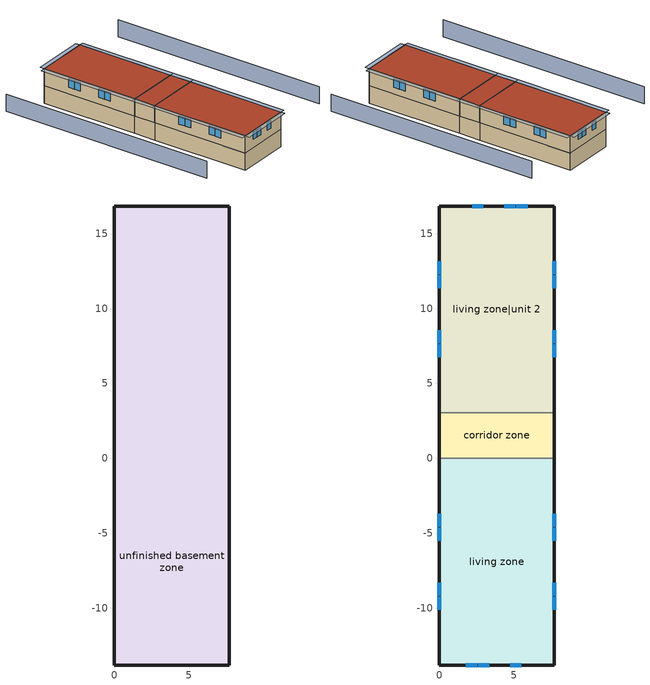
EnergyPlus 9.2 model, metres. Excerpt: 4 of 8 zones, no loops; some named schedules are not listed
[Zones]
unfinished basement zone
 floor foundation (FloorFndGrndUnfinB): 0,0 0,3.05 7.66,3.05 7.66,0 z-2.44
 floor foundation (FloorFndGrndUnfinB 1): 0,-13.8 0,0 7.66,0 7.66,-13.8 z-2.44
 floor foundation (FloorFndGrndUnfinB 2): 0,3.05 0,16.84 7.66,16.84 7.66,3.05 z-2.44
 wall foundation (WallFndGrndUnfinB): 0,3.05 0,0 / 7.66,0 7.66,3.05 z-2.44:0
 wall foundation (WallFndGrndUnfinB 1): 0,0 0,-13.8 7.66,-13.8 7.66,0 z-2.44:0
 wall foundation (WallFndGrndUnfinB 2): 7.66,3.05 7.66,16.84 0,16.84 0,3.05 z-2.44:0
 ceiling adiabatic (RoofUnfinUninsExt): 7.66,0 7.66,3.05 0,3.05 0,0 z0
corridor zone
 floor adiabatic (FloorUnfinUninsUnfin): 0,0 0,3.05 7.66,3.05 7.66,0 z0
 wall outside (WallExtUninsUnfin): 0,3.05 0,0 / 7.66,0 7.66,3.05 z0:2.44
 wall adiabatic (WallIntUnfinUninsUnfin): 7.66,3.05 0,3.05 / 0,0 7.66,0 z0:2.44
 roof outside (RoofUnfinUninsExt): 7.66,0 7.66,3.05 0,3.05 0,0 z2.44
living zone
 floor to unfinished basement zone (FloorUnfinBInsFin Reversed): 0,-13.8 0,0 7.66,0 7.66,-13.8 z0
 wall outside (WallExtInsFin): 0,0 0,-13.8 7.66,-13.8 7.66,0 z0:2.44
 wall adiabatic (WallIntFinUninsFin): 7.66,0 0,0 z0:2.44
 window (WindowConstruction): 0,-3.7 0,-4.57 / 0,-4.63 0,-5.5 / 0,-8.3 0,-9.17 / 0,-9.23 0,-10.1 / 7.66,-10.1 7.66,-9.23 / 7.66,-9.17 7.66,-8.3 / 7.66,-5.5 7.66,-4.63 / 7.66,-4.57 7.66,-3.7 z0.97:2.13; 1.78,-13.8 2.52,-13.8 / 2.59,-13.8 3.33,-13.8 / 4.73,-13.8 5.48,-13.8 z1.14:2.13
 roof outside (RoofFinInsExt): 7.66,-13.8 7.66,0 0,0 0,-13.8 z2.44
living zone|unit 2
 floor to unfinished basement zone (FloorUnfinBInsFin Reversed): 0,3.05 0,16.84 7.66,16.84 7.66,3.05 z0
 wall outside (WallExtInsFin): 7.66,3.05 7.66,16.84 0,16.84 0,3.05 z0:2.44
 wall adiabatic (WallIntFinUninsFin): 0,3.05 7.66,3.05 z0:2.44
 window (WindowConstruction): 7.66,6.75 7.66,7.62 / 7.66,7.68 7.66,8.55 / 7.66,11.34 7.66,12.21 / 7.66,12.28 7.66,13.15 / 0,13.15 0,12.28 / 0,12.21 0,11.34 / 0,8.55 0,7.68 / 0,7.62 0,6.75 z0.97:2.13; 5.89,16.84 5.14,16.84 / 5.08,16.84 4.33,16.84 / 2.93,16.84 2.18,16.84 z1.14:2.13
 roof outside (RoofFinInsExt): 7.66,3.05 7.66,16.84 0,16.84 0,3.05 z2.44
shading: -8.23,16.84 -8.23,-13.8 / 15.89,-13.8 15.89,16.84 z0:2.44; 8.27,3.05 8.27,16.84 7.66,16.84 7.66,3.05 z2.44; 7.66,17.45 0,17.45 0,16.84 7.66,16.84 z2.44; -0.61,16.84 -0.61,3.05 0,3.05 0,16.84 z2.44; 8.27,0 8.27,3.05 7.66,3.05 7.66,0 z2.44; -0.61,3.05 -0.61,0 0,0 0,3.05 z2.44; 0,-14.4 7.66,-14.4 7.66,-13.8 0,-13.8 z2.44; 8.27,-13.8 8.27,0 7.66,0 7.66,-13.8 z2.44; -0.61,0 -0.61,-13.8 0,-13.8 0,0 z2.44
[Building]
Building 1: North Axis {deg}=180; Terrain=Suburbs
[Site:Location]
New York J F Kennedy IntL Ar_NY_USA: Latitude {deg}=40.65; Longitude {deg}=-73.8; Time Zone {hr}=-5; Elevation {m}=5
[Site:GroundTemperature:Deep]
12.5544, 12.5544, 12.5544, 12.5544, 12.5544, 12.5544, 12.5544, 12.5544, 12.5544, 12.5544, 12.5544, 12.5544
[Site:WaterMainsTemperature]
Calculation Method=Correlation; Annual Average Outdoor Air Temperature {C}=12.5544; Maximum Difference In Monthly Average Outdoor Air Temperatures {deltaC}=25.2217
[Material] Roughness=Rough
Name | Thickness {m} | Conductivity {W/m-K} | Density {kg/m3} | Specific Heat {J/kg-K} | Thermal Absorptance | Solar Absorptance | Visible Absorptance
Asphalt Shingles&#44 Medium | 0.009525 | 0.162714 | 1121.4 | 1465.45 | 0.91 | 0.85 | 0.85
Concrete 4.0 in. | 0.1016 | 1.803125 | 2242.8 | 837.4 | 0.9 | 0.7 | 0.7
Concrete 8.0 in. | 0.2032 | 1.803125 | 2242.8 | 837.4 | 0.9 | 0.7 | 0.7
Drywall 0.5 in. | 0.0127 | 0.160291 | 801 | 837.4 | 0.9 | 0.5 | 0.1
Floor Covering | 0.0127 | 0.0433444 | 54.468 | 1339.84 | 0.9 | 0.9 | 0.7
FloorFinStudAndAirFloor | 0.1397 | 0.606274 | 67.691 | 1210.98 | 0.9 | 0.7 | 0.7
FloorIns | 0.23495 | 2.59817 | 67.691 | 1210.98 | 0.9 | 0.7 | 0.7
res furniture material unfinished basement space | 0.1524 | 0.115458 | 640.8 | 1214.23 | 0.9 | 0.6 | 0.1
RoofIns | 0.23495 | 0.0489064 | 78.34581 | 1123.46 | 0.9 | 0.7 | 0.7
RoofSheathing | 0.01905 | 0.115458 | 512.64 | 1214.23 | 0.9 | 0.7 | 0.7
RoofStudAndAirRoof | 0.23495 | 9.59352 | 37.0049 | 1207.88 | 0.9 | 0.7 | 0.7
Vinyl&#44 Light | 0.009525 | 0.089435 | 177.822 | 1046.75 | 0.9 | 0.3 | 0.3
WallCMU | 0.1524 | 0.5549 | 1001.12 | 852.065 | 0.9 | 0.7 | 0.7
WallFurring | 0.0254 | 0.134059 | 72.0382 | 1211.21 | 0.9 | 0.7 | 0.7
WallSheathing | 0.0127 | 0.115458 | 512.64 | 1214.23 | 0.9 | 0.7 | 0.7
WallStudAndCavity | 0.0889 | 0.393744 | 83.0341 | 1211.67 | 0.9 | 0.7 | 0.7
WallStudAndCavity 1 | 0.0889 | 0.396154 | 83.0341 | 1211.67 | 0.9 | 0.7 | 0.7
WallStudAndCavity 2 | 0.0889 | 0.403258 | 83.0341 | 1211.67 | 0.9 | 0.7 | 0.7
WallStudAndCavity 3 | 0.0889 | 0.397942 | 83.0341 | 1211.67 | 0.9 | 0.7 | 0.7
Wood Floor | 0.015875 | 0.115458 | 544.68 | 1214.23 | 0.9 | 0.7 | 0.7
[WindowMaterial:Shade]
CoolingShade: Solar Transmittance=0.999; Solar Reflectance=0.00099; Visible Transmittance=0.999; Visible Reflectance=0.00099; Infrared Hemispherical Emissivity=1e-05; Infrared Transmittance=0.999; Thickness {m}=0.0001; Conductivity {W/m-K}=10000; Shade to Glass Distance {m}=0.001; Top Opening Multiplier=0; Bottom Opening Multiplier=0; Left-Side Opening Multiplier=0; Right-Side Opening Multiplier=0; Airflow Permeability=0
[WindowMaterial:SimpleGlazingSystem]
WindowMaterial: U-Factor {W/m2-K}=4.76952; Solar Heat Gain Coefficient=0.441
[Construction]
FloorFndGrndUnfinB; FloorFndGrndUnfinB 1; FloorFndGrndUnfinB 2: Concrete 4.0 in.
FloorUnfinBInsFin Reversed: Floor Covering, Wood Floor, RoofSheathing, FloorIns
FloorUnfinUninsUnfin: FloorFinStudAndAirFloor, RoofSheathing
res furniture construction living space; res furniture construction living space|unit 2; res furniture construction unfinished basement space: res furniture material unfinished basement space
RoofFinInsExt: Asphalt Shingles&#44 Medium, RoofSheathing, RoofIns, Drywall 0.5 in.
RoofUnfinUninsExt: Asphalt Shingles&#44 Medium, RoofSheathing, RoofStudAndAirRoof
WallExtInsFin: Vinyl&#44 Light, WallSheathing, WallCMU, WallFurring, Drywall 0.5 in.
WallExtUninsUnfin: Vinyl&#44 Light, WallSheathing, WallStudAndCavity
WallFndGrndUnfinB; WallFndGrndUnfinB 1; WallFndGrndUnfinB 2: Concrete 8.0 in., Drywall 0.5 in.
WallIntFinUninsFin: Vinyl&#44 Light, WallStudAndCavity 1, Drywall 0.5 in.
WallIntFinUninsFin 1: WallStudAndCavity 3, Drywall 0.5 in.
WallIntUnfinUninsUnfin: Vinyl&#44 Light, WallStudAndCavity 2
WindowConstruction: WindowMaterial
[Zone]
Name | Volume {m3}
corridor zone; living zone; living zone|unit 2; unfinished basement zone
res ds res ac asys ret air zone; res ds res ac_unit 2 asys ret air zone; res ds res fur gas asys ret air zone; res ds res fur gas_unit 2 asys ret air zone | 0.25
[InternalMass]
Name | Construction | Zone or ZoneList | Surface Area {m2}
living space Partition | WallIntFinUninsFin 1 | living zone | 68.3484
res furniture mass living space | res furniture construction living space | living zone | 42.2895
living space|unit 2 Partition | WallIntFinUninsFin 1 | living zone|unit 2 | 68.3484
res furniture mass living space|unit 2 | res furniture construction living space|unit 2 | living zone|unit 2 | 42.2895
res furniture mass unfinished basement space | res furniture construction unfinished basement space | unfinished basement zone | 93.9228
[People] Number of People Schedule=occupants; Number of People Calculation Method=People; Number of People=2; Fraction Radiant=0.319734; Sensible Heat Fraction=0.573; Activity Level Schedule=Schedule Ruleset 1; Carbon Dioxide Generation Rate {m3/s-W}=0; Enable ASHRAE 55 Comfort Warnings=No; Mean Radiant Temperature Calculation Type=ZoneAveraged
Name | Zone or ZoneList
res occupants|living space | living zone
res occupants|unit 2|living space|unit 2 | living zone|unit 2
[Lights] Schedule=lighting_interior; Design Level Calculation Method=LightingLevel; Lighting Level {W}=602.389; Return Air Fraction=0; Fraction Radiant=0.6; Fraction Visible=0.2; Fraction Replaceable=1
Name | Zone or ZoneList
res lighting interior living space | living zone
res lighting interior|unit 2 living space|unit 2 | living zone|unit 2
[ElectricEquipment] Design Level Calculation Method=EquipmentLevel
Name | Zone or ZoneList | Schedule | Design Level {W} | Fraction Latent | Fraction Radiant | Fraction Lost
res ceil fan non benchmark equip | living zone | res ceil fan master | 22.5 | 0 | 0.558 | 0.07
res infil_1 bath fan; res infil_1 house fan; res infil_1 range fan | living zone | Always On Discrete | 0 | 0 | 0 | 1
res misc plug loads|living space | living zone | plug_loads | 352.95 | 0.021 | 0.558 | 0.049
res range electric | living zone | cooking_range | 8576.1 | 0.3 | 0.24 | 0.3
res refrig | living zone | res refrig schedule | 65.0889 | 0 | 0 | 0
res ceil fan|unit 2 non benchmark equip | living zone|unit 2 | res ceil fan|unit 2 master | 22.5 | 0 | 0.558 | 0.07
res infil_2 bath fan; res infil_2 house fan; res infil_2 range fan | living zone|unit 2 | Always On Discrete | 0 | 0 | 0 | 1
res misc plug loads|unit 2|living space|unit 2 | living zone|unit 2 | plug_loads | 352.95 | 0.021 | 0.558 | 0.049
res range electric|unit 2 | living zone|unit 2 | cooking_range | 8576.1 | 0.3 | 0.24 | 0.3
res refrig|unit 2 | living zone|unit 2 | res refrig schedule | 65.0889 | 0 | 0 | 0
[OtherEquipment] Design Level Calculation Method=EquipmentLevel
Name | Fuel Type | Zone or ZoneList | Schedule | Design Level {W} | Fraction Latent | Fraction Radiant | Fraction Lost
res bath | None | living zone | baths | 14144.8 | 0 | 0 | 0
res ds res ac asys SupDCnToLvEq; res ds res ac asys SupLatLkToLvEq; res ds res ac asys SupSLkToLvEq; res ds res fur gas asys SupDCnToLvEq; res ds res fur gas asys SupLatLkToLvEq; res ds res fur gas asys SupSLkToLvEq | None | living zone | Always On Discrete | 0
res hot water distribution | None | living zone | res hot water distribution schedule | 81.965 | 0 | 0 | 0
res range gas | NaturalGas | living zone | cooking_range | 89213.6 | 0.2 | 0.18 | 0.5
res shower | None | living zone | showers | 15405.4 | 0.487079 | 0 | 0
res sink | None | living zone | sinks | 9135.85 | 0.311852 | 0 | 0
res bath|unit 2 | None | living zone|unit 2 | baths | 14144.8 | 0 | 0 | 0
res ds res ac_unit 2 asys SupDCnToLvEq; res ds res ac_unit 2 asys SupLatLkToLvEq; res ds res ac_unit 2 asys SupSLkToLvEq; res ds res fur gas_unit 2 asys SupDCnToLvEq; res ds res fur gas_unit 2 asys SupLatLkToLvEq; res ds res fur gas_unit 2 asys SupSLkToLvEq | None | living zone|unit 2 | Always On Discrete | 0
res hot water distribution|unit 2 | None | living zone|unit 2 | res hot water distribution|unit 2 schedule | 81.965 | 0 | 0 | 0
res range gas|unit 2 | NaturalGas | living zone|unit 2 | cooking_range | 89213.6 | 0.2 | 0.18 | 0.5
res shower|unit 2 | None | living zone|unit 2 | showers | 15405.4 | 0.487079 | 0 | 0
res sink|unit 2 | None | living zone|unit 2 | sinks | 9135.85 | 0.311852 | 0 | 0
res ds res ac asys RetDCnToPlEq; res ds res ac asys RetLatLkEq; res ds res ac asys RetSLkEq | None | res ds res ac asys ret air zone | Always On Discrete | 0
res ds res ac_unit 2 asys RetDCnToPlEq; res ds res ac_unit 2 asys RetLatLkEq; res ds res ac_unit 2 asys RetSLkEq | None | res ds res ac_unit 2 asys ret air zone | Always On Discrete | 0
res ds res fur gas asys RetDCnToPlEq; res ds res fur gas asys RetLatLkEq; res ds res fur gas asys RetSLkEq | None | res ds res fur gas asys ret air zone | Always On Discrete | 0
res ds res fur gas_unit 2 asys RetDCnToPlEq; res ds res fur gas_unit 2 asys RetLatLkEq; res ds res fur gas_unit 2 asys RetSLkEq | None | res ds res fur gas_unit 2 asys ret air zone | Always On Discrete | 0
res ds res ac asys RetDCnToAhEquip; res ds res ac asys SupDCnToAhEq; res ds res ac asys SupLatLkToAhEq; res ds res ac asys SupSLkToAhEq; res ds res ac_unit 2 asys RetDCnToAhEquip; res ds res ac_unit 2 asys SupDCnToAhEq; res ds res ac_unit 2 asys SupLatLkToAhEq; res ds res ac_unit 2 asys SupSLkToAhEq; res ds res fur gas asys RetDCnToAhEquip; res ds res fur gas asys SupDCnToAhEq; res ds res fur gas asys SupLatLkToAhEq; res ds res fur gas asys SupSLkToAhEq; res ds res fur gas_unit 2 asys RetDCnToAhEquip; res ds res fur gas_unit 2 asys SupDCnToAhEq; res ds res fur gas_unit 2 asys SupLatLkToAhEq; res ds res fur gas_unit 2 asys SupSLkToAhEq | None | unfinished basement zone | Always On Discrete | 0
[ZoneInfiltration:DesignFlowRate] Schedule=Always On Discrete
Name | Zone or ZoneList | Design Flow Rate Calculation Method | Design Flow Rate {m3/s} | Air Changes per Hour {1/hr} | Constant Term Coefficient | Temperature Term Coefficient | Velocity Term Coefficient | Velocity Squared Term Coefficient
res infil_1 flow; res nv_1 flow | living zone | Flow/Zone | 0
res infil_2 flow; res nv_2 flow | living zone|unit 2 | Flow/Zone | 0
res infil|unfinished basement space | unfinished basement zone | AirChanges/Hour |  | 0.1 | 1 | 0 | 0 | 0
[ZoneMixing] Schedule=Always On Continuous; Design Flow Rate Calculation Method=Flow/Zone; Design Flow Rate {m3/s}=0
Name | Zone | Source Zone
res ds res ac asys AhToLivMix; res ds res fur gas asys AhToLivMix | living zone | unfinished basement zone
res ds res ac_unit 2 asys AhToLivMix; res ds res fur gas_unit 2 asys AhToLivMix | living zone|unit 2 | unfinished basement zone
res ds res ac asys LivToAhMix; res ds res fur gas asys LivToAhMix | unfinished basement zone | living zone
res ds res ac_unit 2 asys LivToAhMix; res ds res fur gas_unit 2 asys LivToAhMix | unfinished basement zone | living zone|unit 2
[SurfaceProperty:ExposedFoundationPerimeter] Exposed Perimeter Calculation Method=TotalExposedPerimeter
Name | Total Exposed Perimeter {m}
Surface 19 | 6.096
Surface 25; Surface 31 | 35.2539
[WindowShadingControl] Shading Type=InteriorShade; Shading Control Type=OnIfScheduleAllows; Schedule=Window shading schedule; Shading Control Is Scheduled=Yes; Glare Control Is Active=No; Shading Device Material=CoolingShade; Multiple Surface Control Type=Group
Name | Zone | Fenestration Surface Name 1 | Fenestration Surface Name 2 | Fenestration Surface Name 3 | Fenestration Surface Name 4 | Fenestration Surface Name 5 | Fenestration Surface Name 6 | Fenestration Surface Name 7 | Fenestration Surface Name 8 | Fenestration Surface Name 9 | Fenestration Surface Name 10 | Fenestration Surface Name 11 | Fenestration Surface Name 12 | Fenestration Surface Name 13 | Fenestration Surface Name 14 | Fenestration Surface Name 15 | Fenestration Surface Name 16 | Fenestration Surface Name 17 | Fenestration Surface Name 18 | Fenestration Surface Name 19 | Fenestration Surface Name 20 | Fenestration Surface Name 21
WindowShadingControl | living zone | Surface 2 - Window 1 | Surface 10 - Window 4 | Surface 10 - Window 3 | Surface 5 - Window 3 | Surface 4 - Window 2 | Surface 8 - Window 1 | Surface 8 - Window 4 | Surface 10 - Window 2 | Surface 5 - Window 2 | Surface 2 - Window 3 | Surface 4 - Window 3 | Surface 4 - Window 1 | Surface 9 - Window 3 | Surface 9 - Window 2 | Surface 2 - Window 4 | Surface 10 - Window 1 | Surface 5 - Window 1 | Surface 2 - Window 2 | Surface 8 - Window 3 | Surface 8 - Window 2 | Surface 4 - Window 4
WindowShadingControl 1 | living zone|unit 2 | Surface 9 - Window 1
[Foundation:Kiva] Wall Height Above Grade {m}=0.2032; Wall Depth Below Slab {m}=0.2032
Foundation Kiva 1; Foundation Kiva 2; Foundation Kiva 3
[Foundation:Kiva:Settings]
Soil Conductivity {W/m-K}=1.731; Soil Density {kg/m3}=1842.3; Soil Specific Heat {J/kg-K}=418.7; Ground Solar Absorptivity=0.9; Ground Thermal Absorptivity=0.9; Ground Surface Roughness {m}=0.03; Far-Field Width {m}=40; Deep-Ground Boundary Condition=ZeroFlux; Deep-Ground Depth {m}=40; Minimum Cell Dimension {m}=0.02; Maximum Cell Growth Coefficient=1.5; Simulation Timestep=Hourly
[Exterior:Lights]
res lighting exterior: Schedule=lighting_exterior; Design Level {W}=97.1317
[EnergyManagementSystem:Sensor] Output:Variable or Output:Meter Index Key=unfinished basement zone
Name | Output:Variable or Output:Meter
res_ds_res_ac_asys_ah_t_s; res_ds_res_ac_unit_2_asys_ah_t_s; res_ds_res_fur_gas_asys_ah_t_s; res_ds_res_fur_gas_unit_2_asys_ah_t_s | Zone Air Temperature
res_ds_res_ac_asys_ah_w_s; res_ds_res_ac_unit_2_asys_ah_w_s; res_ds_res_fur_gas_asys_ah_w_s; res_ds_res_fur_gas_unit_2_asys_ah_w_s | Zone Mean Air Humidity Ratio
[Schedule:File] File=/var/simdata/openstudio/generated_files/schedules.csv; Rows to Skip at Top=1; Number of Hours of Data=8760; Column Separator=Comma; Interpolate to Timestep=No; Minutes per Item=15
Name | Column Number
lighting_interior | 4
baths | 11
cooking_range | 2
lighting_exterior | 5
occupants | 1
plug_loads | 3
showers | 12
sinks | 13
[Schedule:Constant] Hourly Value=1
Always On Continuous; Always On Discrete; res ceil fan master; res ceil fan|unit 2 master
[Schedule:Day:Interval]
res refrig schedule allday1: No, 01:00, 0.610949, 02:00, 0.595675, 03:00, 0.580401, 04:00, 0.565128, 06:00, 0.549854, 07:00, 0.580401, 08:00, 0.610949, 10:00, 0.626223, 12:00, 0.610949, 15:00, 0.641496, 16:00, 0.626223, 17:00, 0.672044, 18:00, 0.733139, 19:00, 0.763686, 20:00, 0.733139, 21:00, 0.717865, 22:00, 0.702591, 23:00, 0.672044, 24:00, 0.626223
res refrig schedule allday2: No, 01:00, 0.609489, 02:00, 0.594252, 03:00, 0.579015, 04:00, 0.563777, 06:00, 0.54854, 07:00, 0.579015, 08:00, 0.609489, 10:00, 0.624726, 12:00, 0.609489, 15:00, 0.639964, 16:00, 0.624726, 17:00, 0.670438, 18:00, 0.731387, 19:00, 0.761861, 20:00, 0.731387, 21:00, 0.71615, 22:00, 0.700912, 23:00, 0.670438, 24:00, 0.624726
res refrig schedule allday3; res refrig schedule allday4; res refrig schedule allday5: No, 01:00, 0.791241, 02:00, 0.77146, 03:00, 0.751679, 04:00, 0.731898, 06:00, 0.712117, 07:00, 0.751679, 08:00, 0.791241, 10:00, 0.811022, 12:00, 0.791241, 15:00, 0.830803, 16:00, 0.811022, 17:00, 0.870365, 18:00, 0.949489, 19:00, 0.989051, 20:00, 0.949489, 21:00, 0.929708, 22:00, 0.909927, 23:00, 0.870365, 24:00, 0.811022
res refrig schedule allday6; res refrig schedule allday7; res refrig schedule allday8; res refrig schedule allday9: No, 01:00, 0.8, 02:00, 0.78, 03:00, 0.76, 04:00, 0.74, 06:00, 0.72, 07:00, 0.76, 08:00, 0.8, 10:00, 0.82, 12:00, 0.8, 15:00, 0.84, 16:00, 0.82, 17:00, 0.88, 18:00, 0.96, 19:00, 1, 20:00, 0.96, 21:00, 0.94, 22:00, 0.92, 23:00, 0.88, 24:00, 0.82
res refrig schedule summer design: No, 24:00, 1
res refrig schedule winter design; Schedule Day 13: No, 24:00, 0
Schedule Day 3: No, 24:00, 112.539
[Schedule:Week:Daily]
res hot water distribution schedule Week Rule - Jan1-Jan6: Schedule Day 7, res hot water distribution schedule allday1, res hot water distribution schedule allday1, res hot water distribution schedule allday1, res hot water distribution schedule allday1, res hot water distribution schedule allday1, res hot water distribution schedule allday1, Schedule Day 7, Schedule Day 7, Schedule Day 7, Schedule Day 7, Schedule Day 7
res hot water distribution schedule Week Rule - Jan7-Jan27: res hot water distribution schedule allday1, res hot water distribution schedule allday1, res hot water distribution schedule allday1, res hot water distribution schedule allday1, res hot water distribution schedule allday1, res hot water distribution schedule allday1, res hot water distribution schedule allday1, Schedule Day 7, Schedule Day 7, Schedule Day 7, Schedule Day 7, Schedule Day 7
res hot water distribution schedule Week Rule - Jan28-Feb3: res hot water distribution schedule allday1, res hot water distribution schedule allday1, res hot water distribution schedule allday1, res hot water distribution schedule allday1, res hot water distribution schedule allday2, res hot water distribution schedule allday2, res hot water distribution schedule allday2, Schedule Day 7, Schedule Day 7, Schedule Day 7, Schedule Day 7, Schedule Day 7
res hot water distribution schedule Week Rule - Feb4-Feb24: res hot water distribution schedule allday2, res hot water distribution schedule allday2, res hot water distribution schedule allday2, res hot water distribution schedule allday2, res hot water distribution schedule allday2, res hot water distribution schedule allday2, res hot water distribution schedule allday2, Schedule Day 7, Schedule Day 7, Schedule Day 7, Schedule Day 7, Schedule Day 7
res hot water distribution schedule Week Rule - Feb25-Mar3: res hot water distribution schedule allday2, res hot water distribution schedule allday2, res hot water distribution schedule allday2, res hot water distribution schedule allday2, res hot water distribution schedule allday3, res hot water distribution schedule allday3, res hot water distribution schedule allday3, Schedule Day 7, Schedule Day 7, Schedule Day 7, Schedule Day 7, Schedule Day 7
res hot water distribution schedule Week Rule - Mar4-Mar31: res hot water distribution schedule allday3, res hot water distribution schedule allday3, res hot water distribution schedule allday3, res hot water distribution schedule allday3, res hot water distribution schedule allday3, res hot water distribution schedule allday3, res hot water distribution schedule allday3, Schedule Day 7, Schedule Day 7, Schedule Day 7, Schedule Day 7, Schedule Day 7
res hot water distribution schedule Week Rule - Apr1-Apr28: res hot water distribution schedule allday4, res hot water distribution schedule allday4, res hot water distribution schedule allday4, res hot water distribution schedule allday4, res hot water distribution schedule allday4, res hot water distribution schedule allday4, res hot water distribution schedule allday4, Schedule Day 7, Schedule Day 7, Schedule Day 7, Schedule Day 7, Schedule Day 7
res hot water distribution schedule Week Rule - Apr29-May5: res hot water distribution schedule allday4, res hot water distribution schedule allday4, res hot water distribution schedule allday5, res hot water distribution schedule allday5, res hot water distribution schedule allday5, res hot water distribution schedule allday5, res hot water distribution schedule allday5, Schedule Day 7, Schedule Day 7, Schedule Day 7, Schedule Day 7, Schedule Day 7
res hot water distribution schedule Week Rule - May6-May26: res hot water distribution schedule allday5, res hot water distribution schedule allday5, res hot water distribution schedule allday5, res hot water distribution schedule allday5, res hot water distribution schedule allday5, res hot water distribution schedule allday5, res hot water distribution schedule allday5, Schedule Day 7, Schedule Day 7, Schedule Day 7, Schedule Day 7, Schedule Day 7
res hot water distribution schedule Week Rule - May27-Jun2: res hot water distribution schedule allday5, res hot water distribution schedule allday5, res hot water distribution schedule allday5, res hot water distribution schedule allday5, res hot water distribution schedule allday5, res hot water distribution schedule allday6, res hot water distribution schedule allday6, Schedule Day 7, Schedule Day 7, Schedule Day 7, Schedule Day 7, Schedule Day 7
res hot water distribution schedule Week Rule - Jun3-Jun30: res hot water distribution schedule allday6, res hot water distribution schedule allday6, res hot water distribution schedule allday6, res hot water distribution schedule allday6, res hot water distribution schedule allday6, res hot water distribution schedule allday6, res hot water distribution schedule allday6, Schedule Day 7, Schedule Day 7, Schedule Day 7, Schedule Day 7, Schedule Day 7
res hot water distribution schedule Week Rule - Jul1-Jul28: res hot water distribution schedule allday7, res hot water distribution schedule allday7, res hot water distribution schedule allday7, res hot water distribution schedule allday7, res hot water distribution schedule allday7, res hot water distribution schedule allday7, res hot water distribution schedule allday7, Schedule Day 7, Schedule Day 7, Schedule Day 7, Schedule Day 7, Schedule Day 7
res hot water distribution schedule Week Rule - Jul29-Aug4: res hot water distribution schedule allday7, res hot water distribution schedule allday7, res hot water distribution schedule allday7, res hot water distribution schedule allday8, res hot water distribution schedule allday8, res hot water distribution schedule allday8, res hot water distribution schedule allday8, Schedule Day 7, Schedule Day 7, Schedule Day 7, Schedule Day 7, Schedule Day 7
res hot water distribution schedule Week Rule - Aug5-Aug25: res hot water distribution schedule allday8, res hot water distribution schedule allday8, res hot water distribution schedule allday8, res hot water distribution schedule allday8, res hot water distribution schedule allday8, res hot water distribution schedule allday8, res hot water distribution schedule allday8, Schedule Day 7, Schedule Day 7, Schedule Day 7, Schedule Day 7, Schedule Day 7
res hot water distribution schedule Week Rule - Aug26-Sep1: res hot water distribution schedule allday8, res hot water distribution schedule allday8, res hot water distribution schedule allday8, res hot water distribution schedule allday8, res hot water distribution schedule allday8, res hot water distribution schedule allday8, res hot water distribution schedule allday9, Schedule Day 7, Schedule Day 7, Schedule Day 7, Schedule Day 7, Schedule Day 7
res hot water distribution schedule Week Rule - Sep2-Sep29: res hot water distribution schedule allday9, res hot water distribution schedule allday9, res hot water distribution schedule allday9, res hot water distribution schedule allday9, res hot water distribution schedule allday9, res hot water distribution schedule allday9, res hot water distribution schedule allday9, Schedule Day 7, Schedule Day 7, Schedule Day 7, Schedule Day 7, Schedule Day 7
res hot water distribution schedule Week Rule - Sep30-Oct6: res hot water distribution schedule allday9, res hot water distribution schedule allday10, res hot water distribution schedule allday10, res hot water distribution schedule allday10, res hot water distribution schedule allday10, res hot water distribution schedule allday10, res hot water distribution schedule allday10, Schedule Day 7, Schedule Day 7, Schedule Day 7, Schedule Day 7, Schedule Day 7
res hot water distribution schedule Week Rule - Oct7-Oct27: res hot water distribution schedule allday10, res hot water distribution schedule allday10, res hot water distribution schedule allday10, res hot water distribution schedule allday10, res hot water distribution schedule allday10, res hot water distribution schedule allday10, res hot water distribution schedule allday10, Schedule Day 7, Schedule Day 7, Schedule Day 7, Schedule Day 7, Schedule Day 7
res hot water distribution schedule Week Rule - Oct28-Nov3: res hot water distribution schedule allday10, res hot water distribution schedule allday10, res hot water distribution schedule allday10, res hot water distribution schedule allday10, res hot water distribution schedule allday11, res hot water distribution schedule allday11, res hot water distribution schedule allday11, Schedule Day 7, Schedule Day 7, Schedule Day 7, Schedule Day 7, Schedule Day 7
res hot water distribution schedule Week Rule - Nov4-Nov24: res hot water distribution schedule allday11, res hot water distribution schedule allday11, res hot water distribution schedule allday11, res hot water distribution schedule allday11, res hot water distribution schedule allday11, res hot water distribution schedule allday11, res hot water distribution schedule allday11, Schedule Day 7, Schedule Day 7, Schedule Day 7, Schedule Day 7, Schedule Day 7
res hot water distribution schedule Week Rule - Nov25-Dec1: res hot water distribution schedule allday11, res hot water distribution schedule allday11, res hot water distribution schedule allday11, res hot water distribution schedule allday11, res hot water distribution schedule allday11, res hot water distribution schedule allday11, res hot water distribution schedule allday12, Schedule Day 7, Schedule Day 7, Schedule Day 7, Schedule Day 7, Schedule Day 7
res hot water distribution schedule Week Rule - Dec2-Dec31: res hot water distribution schedule allday12, res hot water distribution schedule allday12, res hot water distribution schedule allday12, res hot water distribution schedule allday12, res hot water distribution schedule allday12, res hot water distribution schedule allday12, res hot water distribution schedule allday12, Schedule Day 7, Schedule Day 7, Schedule Day 7, Schedule Day 7, Schedule Day 7
res hot water distribution|unit 2 schedule Week Rule - Jan1-Jan6: Schedule Day 8, res hot water distribution|unit 2 schedule allday1, res hot water distribution|unit 2 schedule allday1, res hot water distribution|unit 2 schedule allday1, res hot water distribution|unit 2 schedule allday1, res hot water distribution|unit 2 schedule allday1, res hot water distribution|unit 2 schedule allday1, Schedule Day 8, Schedule Day 8, Schedule Day 8, Schedule Day 8, Schedule Day 8
res hot water distribution|unit 2 schedule Week Rule - Jan7-Jan27: res hot water distribution|unit 2 schedule allday1, res hot water distribution|unit 2 schedule allday1, res hot water distribution|unit 2 schedule allday1, res hot water distribution|unit 2 schedule allday1, res hot water distribution|unit 2 schedule allday1, res hot water distribution|unit 2 schedule allday1, res hot water distribution|unit 2 schedule allday1, Schedule Day 8, Schedule Day 8, Schedule Day 8, Schedule Day 8, Schedule Day 8
res hot water distribution|unit 2 schedule Week Rule - Jan28-Feb3: res hot water distribution|unit 2 schedule allday1, res hot water distribution|unit 2 schedule allday1, res hot water distribution|unit 2 schedule allday1, res hot water distribution|unit 2 schedule allday1, res hot water distribution|unit 2 schedule allday2, res hot water distribution|unit 2 schedule allday2, res hot water distribution|unit 2 schedule allday2, Schedule Day 8, Schedule Day 8, Schedule Day 8, Schedule Day 8, Schedule Day 8
res hot water distribution|unit 2 schedule Week Rule - Feb4-Feb24: res hot water distribution|unit 2 schedule allday2, res hot water distribution|unit 2 schedule allday2, res hot water distribution|unit 2 schedule allday2, res hot water distribution|unit 2 schedule allday2, res hot water distribution|unit 2 schedule allday2, res hot water distribution|unit 2 schedule allday2, res hot water distribution|unit 2 schedule allday2, Schedule Day 8, Schedule Day 8, Schedule Day 8, Schedule Day 8, Schedule Day 8
res hot water distribution|unit 2 schedule Week Rule - Feb25-Mar3: res hot water distribution|unit 2 schedule allday2, res hot water distribution|unit 2 schedule allday2, res hot water distribution|unit 2 schedule allday2, res hot water distribution|unit 2 schedule allday2, res hot water distribution|unit 2 schedule allday3, res hot water distribution|unit 2 schedule allday3, res hot water distribution|unit 2 schedule allday3, Schedule Day 8, Schedule Day 8, Schedule Day 8, Schedule Day 8, Schedule Day 8
res hot water distribution|unit 2 schedule Week Rule - Mar4-Mar31: res hot water distribution|unit 2 schedule allday3, res hot water distribution|unit 2 schedule allday3, res hot water distribution|unit 2 schedule allday3, res hot water distribution|unit 2 schedule allday3, res hot water distribution|unit 2 schedule allday3, res hot water distribution|unit 2 schedule allday3, res hot water distribution|unit 2 schedule allday3, Schedule Day 8, Schedule Day 8, Schedule Day 8, Schedule Day 8, Schedule Day 8
res hot water distribution|unit 2 schedule Week Rule - Apr1-Apr28: res hot water distribution|unit 2 schedule allday4, res hot water distribution|unit 2 schedule allday4, res hot water distribution|unit 2 schedule allday4, res hot water distribution|unit 2 schedule allday4, res hot water distribution|unit 2 schedule allday4, res hot water distribution|unit 2 schedule allday4, res hot water distribution|unit 2 schedule allday4, Schedule Day 8, Schedule Day 8, Schedule Day 8, Schedule Day 8, Schedule Day 8
res hot water distribution|unit 2 schedule Week Rule - Apr29-May5: res hot water distribution|unit 2 schedule allday4, res hot water distribution|unit 2 schedule allday4, res hot water distribution|unit 2 schedule allday5, res hot water distribution|unit 2 schedule allday5, res hot water distribution|unit 2 schedule allday5, res hot water distribution|unit 2 schedule allday5, res hot water distribution|unit 2 schedule allday5, Schedule Day 8, Schedule Day 8, Schedule Day 8, Schedule Day 8, Schedule Day 8
res hot water distribution|unit 2 schedule Week Rule - May6-May26: res hot water distribution|unit 2 schedule allday5, res hot water distribution|unit 2 schedule allday5, res hot water distribution|unit 2 schedule allday5, res hot water distribution|unit 2 schedule allday5, res hot water distribution|unit 2 schedule allday5, res hot water distribution|unit 2 schedule allday5, res hot water distribution|unit 2 schedule allday5, Schedule Day 8, Schedule Day 8, Schedule Day 8, Schedule Day 8, Schedule Day 8
res hot water distribution|unit 2 schedule Week Rule - May27-Jun2: res hot water distribution|unit 2 schedule allday5, res hot water distribution|unit 2 schedule allday5, res hot water distribution|unit 2 schedule allday5, res hot water distribution|unit 2 schedule allday5, res hot water distribution|unit 2 schedule allday5, res hot water distribution|unit 2 schedule allday6, res hot water distribution|unit 2 schedule allday6, Schedule Day 8, Schedule Day 8, Schedule Day 8, Schedule Day 8, Schedule Day 8
res hot water distribution|unit 2 schedule Week Rule - Jun3-Jun30: res hot water distribution|unit 2 schedule allday6, res hot water distribution|unit 2 schedule allday6, res hot water distribution|unit 2 schedule allday6, res hot water distribution|unit 2 schedule allday6, res hot water distribution|unit 2 schedule allday6, res hot water distribution|unit 2 schedule allday6, res hot water distribution|unit 2 schedule allday6, Schedule Day 8, Schedule Day 8, Schedule Day 8, Schedule Day 8, Schedule Day 8
res hot water distribution|unit 2 schedule Week Rule - Jul1-Jul28: res hot water distribution|unit 2 schedule allday7, res hot water distribution|unit 2 schedule allday7, res hot water distribution|unit 2 schedule allday7, res hot water distribution|unit 2 schedule allday7, res hot water distribution|unit 2 schedule allday7, res hot water distribution|unit 2 schedule allday7, res hot water distribution|unit 2 schedule allday7, Schedule Day 8, Schedule Day 8, Schedule Day 8, Schedule Day 8, Schedule Day 8
res hot water distribution|unit 2 schedule Week Rule - Jul29-Aug4: res hot water distribution|unit 2 schedule allday7, res hot water distribution|unit 2 schedule allday7, res hot water distribution|unit 2 schedule allday7, res hot water distribution|unit 2 schedule allday8, res hot water distribution|unit 2 schedule allday8, res hot water distribution|unit 2 schedule allday8, res hot water distribution|unit 2 schedule allday8, Schedule Day 8, Schedule Day 8, Schedule Day 8, Schedule Day 8, Schedule Day 8
res hot water distribution|unit 2 schedule Week Rule - Aug5-Aug25: res hot water distribution|unit 2 schedule allday8, res hot water distribution|unit 2 schedule allday8, res hot water distribution|unit 2 schedule allday8, res hot water distribution|unit 2 schedule allday8, res hot water distribution|unit 2 schedule allday8, res hot water distribution|unit 2 schedule allday8, res hot water distribution|unit 2 schedule allday8, Schedule Day 8, Schedule Day 8, Schedule Day 8, Schedule Day 8, Schedule Day 8
res hot water distribution|unit 2 schedule Week Rule - Aug26-Sep1: res hot water distribution|unit 2 schedule allday8, res hot water distribution|unit 2 schedule allday8, res hot water distribution|unit 2 schedule allday8, res hot water distribution|unit 2 schedule allday8, res hot water distribution|unit 2 schedule allday8, res hot water distribution|unit 2 schedule allday8, res hot water distribution|unit 2 schedule allday9, Schedule Day 8, Schedule Day 8, Schedule Day 8, Schedule Day 8, Schedule Day 8
res hot water distribution|unit 2 schedule Week Rule - Sep2-Sep29: res hot water distribution|unit 2 schedule allday9, res hot water distribution|unit 2 schedule allday9, res hot water distribution|unit 2 schedule allday9, res hot water distribution|unit 2 schedule allday9, res hot water distribution|unit 2 schedule allday9, res hot water distribution|unit 2 schedule allday9, res hot water distribution|unit 2 schedule allday9, Schedule Day 8, Schedule Day 8, Schedule Day 8, Schedule Day 8, Schedule Day 8
res hot water distribution|unit 2 schedule Week Rule - Sep30-Oct6: res hot water distribution|unit 2 schedule allday9, res hot water distribution|unit 2 schedule allday10, res hot water distribution|unit 2 schedule allday10, res hot water distribution|unit 2 schedule allday10, res hot water distribution|unit 2 schedule allday10, res hot water distribution|unit 2 schedule allday10, res hot water distribution|unit 2 schedule allday10, Schedule Day 8, Schedule Day 8, Schedule Day 8, Schedule Day 8, Schedule Day 8
res hot water distribution|unit 2 schedule Week Rule - Oct7-Oct27: res hot water distribution|unit 2 schedule allday10, res hot water distribution|unit 2 schedule allday10, res hot water distribution|unit 2 schedule allday10, res hot water distribution|unit 2 schedule allday10, res hot water distribution|unit 2 schedule allday10, res hot water distribution|unit 2 schedule allday10, res hot water distribution|unit 2 schedule allday10, Schedule Day 8, Schedule Day 8, Schedule Day 8, Schedule Day 8, Schedule Day 8
res hot water distribution|unit 2 schedule Week Rule - Oct28-Nov3: res hot water distribution|unit 2 schedule allday10, res hot water distribution|unit 2 schedule allday10, res hot water distribution|unit 2 schedule allday10, res hot water distribution|unit 2 schedule allday10, res hot water distribution|unit 2 schedule allday11, res hot water distribution|unit 2 schedule allday11, res hot water distribution|unit 2 schedule allday11, Schedule Day 8, Schedule Day 8, Schedule Day 8, Schedule Day 8, Schedule Day 8
res hot water distribution|unit 2 schedule Week Rule - Nov4-Nov24: res hot water distribution|unit 2 schedule allday11, res hot water distribution|unit 2 schedule allday11, res hot water distribution|unit 2 schedule allday11, res hot water distribution|unit 2 schedule allday11, res hot water distribution|unit 2 schedule allday11, res hot water distribution|unit 2 schedule allday11, res hot water distribution|unit 2 schedule allday11, Schedule Day 8, Schedule Day 8, Schedule Day 8, Schedule Day 8, Schedule Day 8
res hot water distribution|unit 2 schedule Week Rule - Nov25-Dec1: res hot water distribution|unit 2 schedule allday11, res hot water distribution|unit 2 schedule allday11, res hot water distribution|unit 2 schedule allday11, res hot water distribution|unit 2 schedule allday11, res hot water distribution|unit 2 schedule allday11, res hot water distribution|unit 2 schedule allday11, res hot water distribution|unit 2 schedule allday12, Schedule Day 8, Schedule Day 8, Schedule Day 8, Schedule Day 8, Schedule Day 8
res hot water distribution|unit 2 schedule Week Rule - Dec2-Dec31: res hot water distribution|unit 2 schedule allday12, res hot water distribution|unit 2 schedule allday12, res hot water distribution|unit 2 schedule allday12, res hot water distribution|unit 2 schedule allday12, res hot water distribution|unit 2 schedule allday12, res hot water distribution|unit 2 schedule allday12, res hot water distribution|unit 2 schedule allday12, Schedule Day 8, Schedule Day 8, Schedule Day 8, Schedule Day 8, Schedule Day 8
res refrig schedule Week Rule - Jan1-Jan6: Schedule Day 13, res refrig schedule allday1, res refrig schedule allday1, res refrig schedule allday1, res refrig schedule allday1, res refrig schedule allday1, res refrig schedule allday1, Schedule Day 13, res refrig schedule summer design, res refrig schedule winter design, Schedule Day 13, Schedule Day 13
res refrig schedule Week Rule - Jan7-Jan27: res refrig schedule allday1, res refrig schedule allday1, res refrig schedule allday1, res refrig schedule allday1, res refrig schedule allday1, res refrig schedule allday1, res refrig schedule allday1, Schedule Day 13, res refrig schedule summer design, res refrig schedule winter design, Schedule Day 13, Schedule Day 13
res refrig schedule Week Rule - Jan28-Feb3: res refrig schedule allday1, res refrig schedule allday1, res refrig schedule allday1, res refrig schedule allday1, res refrig schedule allday2, res refrig schedule allday2, res refrig schedule allday2, Schedule Day 13, res refrig schedule summer design, res refrig schedule winter design, Schedule Day 13, Schedule Day 13
res refrig schedule Week Rule - Feb4-Feb24: res refrig schedule allday2, res refrig schedule allday2, res refrig schedule allday2, res refrig schedule allday2, res refrig schedule allday2, res refrig schedule allday2, res refrig schedule allday2, Schedule Day 13, res refrig schedule summer design, res refrig schedule winter design, Schedule Day 13, Schedule Day 13
res refrig schedule Week Rule - Feb25-Mar3: res refrig schedule allday2, res refrig schedule allday2, res refrig schedule allday2, res refrig schedule allday2, res refrig schedule allday3, res refrig schedule allday3, res refrig schedule allday3, Schedule Day 13, res refrig schedule summer design, res refrig schedule winter design, Schedule Day 13, Schedule Day 13
res refrig schedule Week Rule - Mar4-Mar31: res refrig schedule allday3, res refrig schedule allday3, res refrig schedule allday3, res refrig schedule allday3, res refrig schedule allday3, res refrig schedule allday3, res refrig schedule allday3, Schedule Day 13, res refrig schedule summer design, res refrig schedule winter design, Schedule Day 13, Schedule Day 13
res refrig schedule Week Rule - Apr1-Apr28: res refrig schedule allday4, res refrig schedule allday4, res refrig schedule allday4, res refrig schedule allday4, res refrig schedule allday4, res refrig schedule allday4, res refrig schedule allday4, Schedule Day 13, res refrig schedule summer design, res refrig schedule winter design, Schedule Day 13, Schedule Day 13
res refrig schedule Week Rule - Apr29-May5: res refrig schedule allday4, res refrig schedule allday4, res refrig schedule allday5, res refrig schedule allday5, res refrig schedule allday5, res refrig schedule allday5, res refrig schedule allday5, Schedule Day 13, res refrig schedule summer design, res refrig schedule winter design, Schedule Day 13, Schedule Day 13
res refrig schedule Week Rule - May6-May26: res refrig schedule allday5, res refrig schedule allday5, res refrig schedule allday5, res refrig schedule allday5, res refrig schedule allday5, res refrig schedule allday5, res refrig schedule allday5, Schedule Day 13, res refrig schedule summer design, res refrig schedule winter design, Schedule Day 13, Schedule Day 13
res refrig schedule Week Rule - May27-Jun2: res refrig schedule allday5, res refrig schedule allday5, res refrig schedule allday5, res refrig schedule allday5, res refrig schedule allday5, res refrig schedule allday6, res refrig schedule allday6, Schedule Day 13, res refrig schedule summer design, res refrig schedule winter design, Schedule Day 13, Schedule Day 13
res refrig schedule Week Rule - Jun3-Jun30: res refrig schedule allday6, res refrig schedule allday6, res refrig schedule allday6, res refrig schedule allday6, res refrig schedule allday6, res refrig schedule allday6, res refrig schedule allday6, Schedule Day 13, res refrig schedule summer design, res refrig schedule winter design, Schedule Day 13, Schedule Day 13
res refrig schedule Week Rule - Jul1-Jul28: res refrig schedule allday7, res refrig schedule allday7, res refrig schedule allday7, res refrig schedule allday7, res refrig schedule allday7, res refrig schedule allday7, res refrig schedule allday7, Schedule Day 13, res refrig schedule summer design, res refrig schedule winter design, Schedule Day 13, Schedule Day 13
res refrig schedule Week Rule - Jul29-Aug4: res refrig schedule allday7, res refrig schedule allday7, res refrig schedule allday7, res refrig schedule allday8, res refrig schedule allday8, res refrig schedule allday8, res refrig schedule allday8, Schedule Day 13, res refrig schedule summer design, res refrig schedule winter design, Schedule Day 13, Schedule Day 13
res refrig schedule Week Rule - Aug5-Aug25: res refrig schedule allday8, res refrig schedule allday8, res refrig schedule allday8, res refrig schedule allday8, res refrig schedule allday8, res refrig schedule allday8, res refrig schedule allday8, Schedule Day 13, res refrig schedule summer design, res refrig schedule winter design, Schedule Day 13, Schedule Day 13
res refrig schedule Week Rule - Aug26-Sep1: res refrig schedule allday8, res refrig schedule allday8, res refrig schedule allday8, res refrig schedule allday8, res refrig schedule allday8, res refrig schedule allday8, res refrig schedule allday9, Schedule Day 13, res refrig schedule summer design, res refrig schedule winter design, Schedule Day 13, Schedule Day 13
res refrig schedule Week Rule - Sep2-Sep29: res refrig schedule allday9, res refrig schedule allday9, res refrig schedule allday9, res refrig schedule allday9, res refrig schedule allday9, res refrig schedule allday9, res refrig schedule allday9, Schedule Day 13, res refrig schedule summer design, res refrig schedule winter design, Schedule Day 13, Schedule Day 13
res refrig schedule Week Rule - Sep30-Oct6: res refrig schedule allday9, res refrig schedule allday10, res refrig schedule allday10, res refrig schedule allday10, res refrig schedule allday10, res refrig schedule allday10, res refrig schedule allday10, Schedule Day 13, res refrig schedule summer design, res refrig schedule winter design, Schedule Day 13, Schedule Day 13
res refrig schedule Week Rule - Oct7-Oct27: res refrig schedule allday10, res refrig schedule allday10, res refrig schedule allday10, res refrig schedule allday10, res refrig schedule allday10, res refrig schedule allday10, res refrig schedule allday10, Schedule Day 13, res refrig schedule summer design, res refrig schedule winter design, Schedule Day 13, Schedule Day 13
res refrig schedule Week Rule - Oct28-Nov3: res refrig schedule allday10, res refrig schedule allday10, res refrig schedule allday10, res refrig schedule allday10, res refrig schedule allday11, res refrig schedule allday11, res refrig schedule allday11, Schedule Day 13, res refrig schedule summer design, res refrig schedule winter design, Schedule Day 13, Schedule Day 13
res refrig schedule Week Rule - Nov4-Nov24: res refrig schedule allday11, res refrig schedule allday11, res refrig schedule allday11, res refrig schedule allday11, res refrig schedule allday11, res refrig schedule allday11, res refrig schedule allday11, Schedule Day 13, res refrig schedule summer design, res refrig schedule winter design, Schedule Day 13, Schedule Day 13
res refrig schedule Week Rule - Nov25-Dec1: res refrig schedule allday11, res refrig schedule allday11, res refrig schedule allday11, res refrig schedule allday11, res refrig schedule allday11, res refrig schedule allday11, res refrig schedule allday12, Schedule Day 13, res refrig schedule summer design, res refrig schedule winter design, Schedule Day 13, Schedule Day 13
res refrig schedule Week Rule - Dec2-Dec31: res refrig schedule allday12, res refrig schedule allday12, res refrig schedule allday12, res refrig schedule allday12, res refrig schedule allday12, res refrig schedule allday12, res refrig schedule allday12, Schedule Day 13, res refrig schedule summer design, res refrig schedule winter design, Schedule Day 13, Schedule Day 13
Schedule Ruleset 1 Week Rule - Jan1-Dec31: Schedule Day 3, Schedule Day 3, Schedule Day 3, Schedule Day 3, Schedule Day 3, Schedule Day 3, Schedule Day 3, Schedule Day 3, Schedule Day 3, Schedule Day 3, Schedule Day 3, Schedule Day 3
Window shading schedule Week Rule - Jan1-Jan6: Schedule Day 6, Window shading schedule allday1, Window shading schedule allday1, Window shading schedule allday1, Window shading schedule allday1, Window shading schedule allday1, Window shading schedule allday1, Schedule Day 6, Schedule Day 6, Schedule Day 6, Schedule Day 6, Schedule Day 6
Window shading schedule Week Rule - Jan7-Jan27: Window shading schedule allday1, Window shading schedule allday1, Window shading schedule allday1, Window shading schedule allday1, Window shading schedule allday1, Window shading schedule allday1, Window shading schedule allday1, Schedule Day 6, Schedule Day 6, Schedule Day 6, Schedule Day 6, Schedule Day 6
Window shading schedule Week Rule - Jan28-Feb3: Window shading schedule allday1, Window shading schedule allday1, Window shading schedule allday1, Window shading schedule allday1, Window shading schedule allday2, Window shading schedule allday2, Window shading schedule allday2, Schedule Day 6, Schedule Day 6, Schedule Day 6, Schedule Day 6, Schedule Day 6
Window shading schedule Week Rule - Feb4-Feb24: Window shading schedule allday2, Window shading schedule allday2, Window shading schedule allday2, Window shading schedule allday2, Window shading schedule allday2, Window shading schedule allday2, Window shading schedule allday2, Schedule Day 6, Schedule Day 6, Schedule Day 6, Schedule Day 6, Schedule Day 6
Window shading schedule Week Rule - Feb25-Mar3: Window shading schedule allday2, Window shading schedule allday2, Window shading schedule allday2, Window shading schedule allday2, Window shading schedule allday3, Window shading schedule allday3, Window shading schedule allday3, Schedule Day 6, Schedule Day 6, Schedule Day 6, Schedule Day 6, Schedule Day 6
Window shading schedule Week Rule - Mar4-Mar31: Window shading schedule allday3, Window shading schedule allday3, Window shading schedule allday3, Window shading schedule allday3, Window shading schedule allday3, Window shading schedule allday3, Window shading schedule allday3, Schedule Day 6, Schedule Day 6, Schedule Day 6, Schedule Day 6, Schedule Day 6
Window shading schedule Week Rule - Apr1-Apr28: Window shading schedule allday4, Window shading schedule allday4, Window shading schedule allday4, Window shading schedule allday4, Window shading schedule allday4, Window shading schedule allday4, Window shading schedule allday4, Schedule Day 6, Schedule Day 6, Schedule Day 6, Schedule Day 6, Schedule Day 6
Window shading schedule Week Rule - Apr29-May5: Window shading schedule allday4, Window shading schedule allday4, Window shading schedule allday5, Window shading schedule allday5, Window shading schedule allday5, Window shading schedule allday5, Window shading schedule allday5, Schedule Day 6, Schedule Day 6, Schedule Day 6, Schedule Day 6, Schedule Day 6
Window shading schedule Week Rule - May6-May26: Window shading schedule allday5, Window shading schedule allday5, Window shading schedule allday5, Window shading schedule allday5, Window shading schedule allday5, Window shading schedule allday5, Window shading schedule allday5, Schedule Day 6, Schedule Day 6, Schedule Day 6, Schedule Day 6, Schedule Day 6
Window shading schedule Week Rule - May27-Jun2: Window shading schedule allday5, Window shading schedule allday5, Window shading schedule allday5, Window shading schedule allday5, Window shading schedule allday5, Window shading schedule allday6, Window shading schedule allday6, Schedule Day 6, Schedule Day 6, Schedule Day 6, Schedule Day 6, Schedule Day 6
Window shading schedule Week Rule - Jun3-Jun30: Window shading schedule allday6, Window shading schedule allday6, Window shading schedule allday6, Window shading schedule allday6, Window shading schedule allday6, Window shading schedule allday6, Window shading schedule allday6, Schedule Day 6, Schedule Day 6, Schedule Day 6, Schedule Day 6, Schedule Day 6
Window shading schedule Week Rule - Jul1-Jul28: Window shading schedule allday7, Window shading schedule allday7, Window shading schedule allday7, Window shading schedule allday7, Window shading schedule allday7, Window shading schedule allday7, Window shading schedule allday7, Schedule Day 6, Schedule Day 6, Schedule Day 6, Schedule Day 6, Schedule Day 6
Window shading schedule Week Rule - Jul29-Aug4: Window shading schedule allday7, Window shading schedule allday7, Window shading schedule allday7, Window shading schedule allday8, Window shading schedule allday8, Window shading schedule allday8, Window shading schedule allday8, Schedule Day 6, Schedule Day 6, Schedule Day 6, Schedule Day 6, Schedule Day 6
Window shading schedule Week Rule - Aug5-Aug25: Window shading schedule allday8, Window shading schedule allday8, Window shading schedule allday8, Window shading schedule allday8, Window shading schedule allday8, Window shading schedule allday8, Window shading schedule allday8, Schedule Day 6, Schedule Day 6, Schedule Day 6, Schedule Day 6, Schedule Day 6
Window shading schedule Week Rule - Aug26-Sep1: Window shading schedule allday8, Window shading schedule allday8, Window shading schedule allday8, Window shading schedule allday8, Window shading schedule allday8, Window shading schedule allday8, Window shading schedule allday9, Schedule Day 6, Schedule Day 6, Schedule Day 6, Schedule Day 6, Schedule Day 6
Window shading schedule Week Rule - Sep2-Sep29: Window shading schedule allday9, Window shading schedule allday9, Window shading schedule allday9, Window shading schedule allday9, Window shading schedule allday9, Window shading schedule allday9, Window shading schedule allday9, Schedule Day 6, Schedule Day 6, Schedule Day 6, Schedule Day 6, Schedule Day 6
Window shading schedule Week Rule - Sep30-Oct6: Window shading schedule allday9, Window shading schedule allday10, Window shading schedule allday10, Window shading schedule allday10, Window shading schedule allday10, Window shading schedule allday10, Window shading schedule allday10, Schedule Day 6, Schedule Day 6, Schedule Day 6, Schedule Day 6, Schedule Day 6
Window shading schedule Week Rule - Oct7-Oct27: Window shading schedule allday10, Window shading schedule allday10, Window shading schedule allday10, Window shading schedule allday10, Window shading schedule allday10, Window shading schedule allday10, Window shading schedule allday10, Schedule Day 6, Schedule Day 6, Schedule Day 6, Schedule Day 6, Schedule Day 6
Window shading schedule Week Rule - Oct28-Nov3: Window shading schedule allday10, Window shading schedule allday10, Window shading schedule allday10, Window shading schedule allday10, Window shading schedule allday11, Window shading schedule allday11, Window shading schedule allday11, Schedule Day 6, Schedule Day 6, Schedule Day 6, Schedule Day 6, Schedule Day 6
Window shading schedule Week Rule - Nov4-Nov24: Window shading schedule allday11, Window shading schedule allday11, Window shading schedule allday11, Window shading schedule allday11, Window shading schedule allday11, Window shading schedule allday11, Window shading schedule allday11, Schedule Day 6, Schedule Day 6, Schedule Day 6, Schedule Day 6, Schedule Day 6
Window shading schedule Week Rule - Nov25-Dec1: Window shading schedule allday11, Window shading schedule allday11, Window shading schedule allday11, Window shading schedule allday11, Window shading schedule allday11, Window shading schedule allday11, Window shading schedule allday12, Schedule Day 6, Schedule Day 6, Schedule Day 6, Schedule Day 6, Schedule Day 6
Window shading schedule Week Rule - Dec2-Dec31: Window shading schedule allday12, Window shading schedule allday12, Window shading schedule allday12, Window shading schedule allday12, Window shading schedule allday12, Window shading schedule allday12, Window shading schedule allday12, Schedule Day 6, Schedule Day 6, Schedule Day 6, Schedule Day 6, Schedule Day 6
[Schedule:Year]
res hot water distribution schedule: res hot water distribution schedule Week Rule - Jan1-Jan6, 1, 1, 1, 6, res hot water distribution schedule Week Rule - Jan7-Jan27, 1, 7, 1, 27, res hot water distribution schedule Week Rule - Jan28-Feb3, 1, 28, 2, 3, res hot water distribution schedule Week Rule - Feb4-Feb24, 2, 4, 2, 24, res hot water distribution schedule Week Rule - Feb25-Mar3, 2, 25, 3, 3, res hot water distribution schedule Week Rule - Mar4-Mar31, 3, 4, 3, 31, res hot water distribution schedule Week Rule - Apr1-Apr28, 4, 1, 4, 28, res hot water distribution schedule Week Rule - Apr29-May5, 4, 29, 5, 5, res hot water distribution schedule Week Rule - May6-May26, 5, 6, 5, 26, res hot water distribution schedule Week Rule - May27-Jun2, 5, 27, 6, 2, res hot water distribution schedule Week Rule - Jun3-Jun30, 6, 3, 6, 30, res hot water distribution schedule Week Rule - Jul1-Jul28, 7, 1, 7, 28, res hot water distribution schedule Week Rule - Jul29-Aug4, 7, 29, 8, 4, res hot water distribution schedule Week Rule - Aug5-Aug25, 8, 5, 8, 25, res hot water distribution schedule Week Rule - Aug26-Sep1, 8, 26, 9, 1, res hot water distribution schedule Week Rule - Sep2-Sep29, 9, 2, 9, 29, res hot water distribution schedule Week Rule - Sep30-Oct6, 9, 30, 10, 6, res hot water distribution schedule Week Rule - Oct7-Oct27, 10, 7, 10, 27, res hot water distribution schedule Week Rule - Oct28-Nov3, 10, 28, 11, 3, res hot water distribution schedule Week Rule - Nov4-Nov24, 11, 4, 11, 24, res hot water distribution schedule Week Rule - Nov25-Dec1, 11, 25, 12, 1, res hot water distribution schedule Week Rule - Dec2-Dec31, 12, 2, 12, 31
res hot water distribution|unit 2 schedule: res hot water distribution|unit 2 schedule Week Rule - Jan1-Jan6, 1, 1, 1, 6, res hot water distribution|unit 2 schedule Week Rule - Jan7-Jan27, 1, 7, 1, 27, res hot water distribution|unit 2 schedule Week Rule - Jan28-Feb3, 1, 28, 2, 3, res hot water distribution|unit 2 schedule Week Rule - Feb4-Feb24, 2, 4, 2, 24, res hot water distribution|unit 2 schedule Week Rule - Feb25-Mar3, 2, 25, 3, 3, res hot water distribution|unit 2 schedule Week Rule - Mar4-Mar31, 3, 4, 3, 31, res hot water distribution|unit 2 schedule Week Rule - Apr1-Apr28, 4, 1, 4, 28, res hot water distribution|unit 2 schedule Week Rule - Apr29-May5, 4, 29, 5, 5, res hot water distribution|unit 2 schedule Week Rule - May6-May26, 5, 6, 5, 26, res hot water distribution|unit 2 schedule Week Rule - May27-Jun2, 5, 27, 6, 2, res hot water distribution|unit 2 schedule Week Rule - Jun3-Jun30, 6, 3, 6, 30, res hot water distribution|unit 2 schedule Week Rule - Jul1-Jul28, 7, 1, 7, 28, res hot water distribution|unit 2 schedule Week Rule - Jul29-Aug4, 7, 29, 8, 4, res hot water distribution|unit 2 schedule Week Rule - Aug5-Aug25, 8, 5, 8, 25, res hot water distribution|unit 2 schedule Week Rule - Aug26-Sep1, 8, 26, 9, 1, res hot water distribution|unit 2 schedule Week Rule - Sep2-Sep29, 9, 2, 9, 29, res hot water distribution|unit 2 schedule Week Rule - Sep30-Oct6, 9, 30, 10, 6, res hot water distribution|unit 2 schedule Week Rule - Oct7-Oct27, 10, 7, 10, 27, res hot water distribution|unit 2 schedule Week Rule - Oct28-Nov3, 10, 28, 11, 3, res hot water distribution|unit 2 schedule Week Rule - Nov4-Nov24, 11, 4, 11, 24, res hot water distribution|unit 2 schedule Week Rule - Nov25-Dec1, 11, 25, 12, 1, res hot water distribution|unit 2 schedule Week Rule - Dec2-Dec31, 12, 2, 12, 31
res refrig schedule: res refrig schedule Week Rule - Jan1-Jan6, 1, 1, 1, 6, res refrig schedule Week Rule - Jan7-Jan27, 1, 7, 1, 27, res refrig schedule Week Rule - Jan28-Feb3, 1, 28, 2, 3, res refrig schedule Week Rule - Feb4-Feb24, 2, 4, 2, 24, res refrig schedule Week Rule - Feb25-Mar3, 2, 25, 3, 3, res refrig schedule Week Rule - Mar4-Mar31, 3, 4, 3, 31, res refrig schedule Week Rule - Apr1-Apr28, 4, 1, 4, 28, res refrig schedule Week Rule - Apr29-May5, 4, 29, 5, 5, res refrig schedule Week Rule - May6-May26, 5, 6, 5, 26, res refrig schedule Week Rule - May27-Jun2, 5, 27, 6, 2, res refrig schedule Week Rule - Jun3-Jun30, 6, 3, 6, 30, res refrig schedule Week Rule - Jul1-Jul28, 7, 1, 7, 28, res refrig schedule Week Rule - Jul29-Aug4, 7, 29, 8, 4, res refrig schedule Week Rule - Aug5-Aug25, 8, 5, 8, 25, res refrig schedule Week Rule - Aug26-Sep1, 8, 26, 9, 1, res refrig schedule Week Rule - Sep2-Sep29, 9, 2, 9, 29, res refrig schedule Week Rule - Sep30-Oct6, 9, 30, 10, 6, res refrig schedule Week Rule - Oct7-Oct27, 10, 7, 10, 27, res refrig schedule Week Rule - Oct28-Nov3, 10, 28, 11, 3, res refrig schedule Week Rule - Nov4-Nov24, 11, 4, 11, 24, res refrig schedule Week Rule - Nov25-Dec1, 11, 25, 12, 1, res refrig schedule Week Rule - Dec2-Dec31, 12, 2, 12, 31
Schedule Ruleset 1: Schedule Ruleset 1 Week Rule - Jan1-Dec31, 1, 1, 12, 31
Window shading schedule: Window shading schedule Week Rule - Jan1-Jan6, 1, 1, 1, 6, Window shading schedule Week Rule - Jan7-Jan27, 1, 7, 1, 27, Window shading schedule Week Rule - Jan28-Feb3, 1, 28, 2, 3, Window shading schedule Week Rule - Feb4-Feb24, 2, 4, 2, 24, Window shading schedule Week Rule - Feb25-Mar3, 2, 25, 3, 3, Window shading schedule Week Rule - Mar4-Mar31, 3, 4, 3, 31, Window shading schedule Week Rule - Apr1-Apr28, 4, 1, 4, 28, Window shading schedule Week Rule - Apr29-May5, 4, 29, 5, 5, Window shading schedule Week Rule - May6-May26, 5, 6, 5, 26, Window shading schedule Week Rule - May27-Jun2, 5, 27, 6, 2, Window shading schedule Week Rule - Jun3-Jun30, 6, 3, 6, 30, Window shading schedule Week Rule - Jul1-Jul28, 7, 1, 7, 28, Window shading schedule Week Rule - Jul29-Aug4, 7, 29, 8, 4, Window shading schedule Week Rule - Aug5-Aug25, 8, 5, 8, 25, Window shading schedule Week Rule - Aug26-Sep1, 8, 26, 9, 1, Window shading schedule Week Rule - Sep2-Sep29, 9, 2, 9, 29, Window shading schedule Week Rule - Sep30-Oct6, 9, 30, 10, 6, Window shading schedule Week Rule - Oct7-Oct27, 10, 7, 10, 27, Window shading schedule Week Rule - Oct28-Nov3, 10, 28, 11, 3, Window shading schedule Week Rule - Nov4-Nov24, 11, 4, 11, 24, Window shading schedule Week Rule - Nov25-Dec1, 11, 25, 12, 1, Window shading schedule Week Rule - Dec2-Dec31, 12, 2, 12, 31
